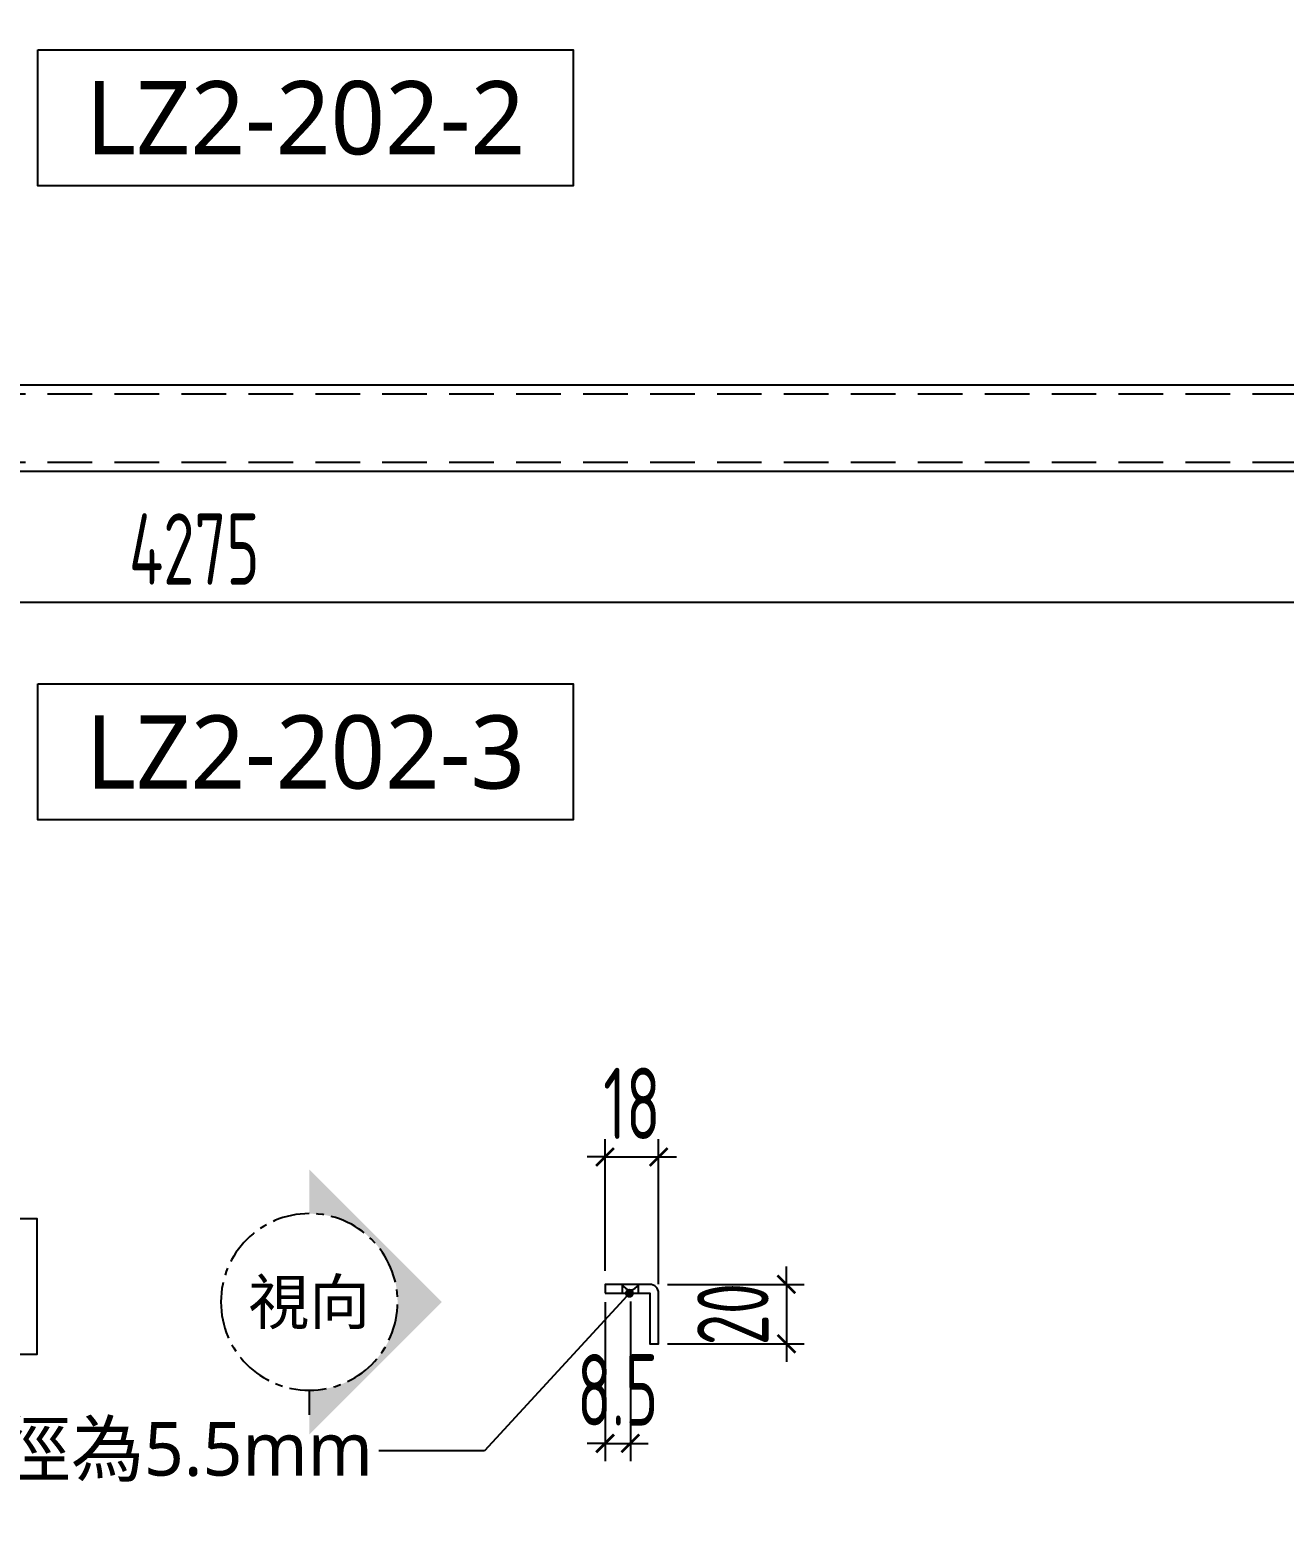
# Model space of a CAD drawing. Extents: x -3378 to 102197, y -3799 to 48702.
# Drawn here: x 12379 to 12801, y 5829 to 6329 of the extents above; entities that cross this region are included whole.
import ezdxf
from ezdxf import colors
from ezdxf.entities.mleader import LeaderData, LeaderLine
from ezdxf.enums import TextEntityAlignment as Align
from ezdxf.math import Vec2, Vec3

# ---------------------------------------------------------------- set-up
doc = ezdxf.new("R2010")
doc.units = 0
doc.set_wipeout_variables(frame=1)
doc.linetypes.add('CENTER', pattern=[2, 1.25, -0.25, 0.25, -0.25])
doc.linetypes.add('HIDDEN', pattern=[0.375, 0.25, -0.125])
for name, color, linetype in [('DIM', 173, 'Continuous'), ('GM_ANNO_LABL', 4, 'Continuous'), ('GM_ANNO_TEXT', 7, 'Continuous'), ('視覺模型鋁擠型暫替', 4, 'Continuous'), ('金屬面材 METAL PANEL', 2, 'Continuous'), ('隱藏線 HIDDEN', 8, 'HIDDEN')]:
    doc.layers.add(name, color=color, linetype=linetype)
doc.layers.add('GM_CNST', color=171, linetype='Continuous', lineweight=5, plot=False)
doc.styles.add('CHINESE', font='ros1.shx', dxfattribs={"width": 0.75, "bigfont": 'hztxt.shx'})
doc.styles.add('GM', font='')
doc.styles.get('GM').set_extended_font_data('Microsoft JhengHei')
doc.dimstyles.new('F-06', dxfattribs={"dimscale": 6, "dimtxt": 4, "dimasz": 1, "dimexe": 1, "dimexo": 1, "dimgap": 1, "dimtad": 1, "dimdec": 1, "dimzin": 12, "dimdsep": 46, "dimtxsty": 'CHINESE', "dimblk": 'ARCHTICK', "dimcen": 0, "dimclrd": 4, "dimclre": 4, "dimclrt": 1, "dimadec": 0, "dimazin": 3, "dimtfac": 1, "dimtdec": 1, "dimtix": 1, "dimtmove": 2, "dimatfit": 3, "dimfxl": 1, "dimtolj": 1, "dimtzin": 0, "dimarcsym": 0})

# ---------------------------------------------------------------- blocks, each defined once
blk = doc.blocks.new('_ArchTick')
at = {"color": 0, "linetype": 'ByBlock', "const_width": 0.15}
blk.add_lwpolyline([(-0.5, -0.5), (0.5, 0.5)], dxfattribs=at)
blk = doc.blocks.new('*D1106')
at = {"layer": 'Defpoints', "color": 0, "ltscale": 10, "transparency": 16777216}
for p in [(12587.59210011439, 5907.56767630442), (12587.59210011439, 5887.567676304417, 2.638170786780451e-05), (12633.56622777611, 5887.567676304417)]:
    blk.add_point(p, dxfattribs=at)
at = {"layer": 'DIM', "color": 4, "lineweight": -2, "ltscale": 10, "transparency": 16777216}
for p, q in [((12633.56622777611, 5907.56767630442), (12633.56622777611, 5913.56767630442)), ((12593.59210011439, 5907.56767630442), (12639.56622777611, 5907.56767630442)), ((12633.56622777611, 5907.56767630442), (12633.56622777611, 5887.567676304417)), ((12593.59210011439, 5887.567676304417), (12639.56622777611, 5887.567676304417)), ((12633.56622777611, 5887.567676304417), (12633.56622777611, 5881.567676304417))]:
    blk.add_line(p, q, dxfattribs=at)
at = {"layer": 'DIM', "color": 4, "lineweight": -2, "ltscale": 10, "transparency": 16777216, "xscale": 6, "yscale": 6, "zscale": 6}
for p, rotation in [((12633.56622777611, 5907.56767630442), 270), ((12633.56622777611, 5887.567676304417), 90)]:
    blk.add_blockref('_ArchTick', p, dxfattribs=dict(at, rotation=rotation))
at = {"layer": 'DIM', "color": 1, "ltscale": 10, "transparency": 16777216, "insert": (12615.56622777611, 5897.567676304414), "char_height": 24, "attachment_point": 5, "rotation": 90, "style": 'CHINESE'}
blk.add_mtext('\\A1;20', dxfattribs=at)
blk = doc.blocks.new('*D1107')
at = {"layer": 'Defpoints', "color": 0, "ltscale": 10, "transparency": 16777216}
for p in [(12590.59210011438, 5950.386648772209), (12572.59210011438, 5906.067676304415, 2.638170786780451e-05), (12590.59210011438, 5901.647191560752, 2.638170786780451e-05)]:
    blk.add_point(p, dxfattribs=at)
at = {"layer": 'DIM', "color": 4, "lineweight": -2, "ltscale": 10, "transparency": 16777216}
for p, q in [((12572.59210011438, 5912.067676304415), (12572.59210011438, 5956.386648772209)), ((12590.59210011438, 5907.647191560752), (12590.59210011438, 5956.386648772209)), ((12572.59210011438, 5950.386648772209), (12566.59210011438, 5950.386648772209)), ((12572.59210011438, 5950.386648772209), (12590.59210011438, 5950.386648772209)), ((12590.59210011438, 5950.386648772209), (12596.59210011438, 5950.386648772209))]:
    blk.add_line(p, q, dxfattribs=at)
at = {"layer": 'DIM', "color": 4, "lineweight": -2, "ltscale": 10, "transparency": 16777216, "xscale": 6, "yscale": 6, "zscale": 6}
blk.add_blockref('_ArchTick', (12572.59210011438, 5950.386648772209), dxfattribs=at)
at = {"layer": 'DIM', "color": 4, "lineweight": -2, "ltscale": 10, "transparency": 16777216, "xscale": 6, "yscale": 6, "zscale": 6, "rotation": 180}
blk.add_blockref('_ArchTick', (12590.59210011438, 5950.386648772209), dxfattribs=at)
at = {"layer": 'DIM', "color": 1, "ltscale": 10, "transparency": 16777216, "insert": (12581.59210011438, 5968.386648772209), "char_height": 24, "attachment_point": 5, "style": 'CHINESE'}
blk.add_mtext('\\A1;18', dxfattribs=at)
blk = doc.blocks.new('*U47')
blk.add_hatch(color=256).paths.add_polyline_path([(-4.455000178247246, 2.970000118836651), (-1.364242052659392e-12, -1.485000059407753), (-1.364242052659392e-12, 1.188033138532774e-07, -1), (-1.364242052659392e-12, 5.940000118868397), (-1.364242052659392e-12, 7.425000297089923)])
at = {"linetype": 'ByBlock', "ltscale": 3}
blk.add_lwpolyline([(0, 0), (-1.363237829287237e-12, -0.8234069894454672)], dxfattribs=at)
at = {"linetype": 'ByBlock'}
blk.add_circle((0, 2.970000000001846), 2.970000000001824, dxfattribs=at)
at = {"layer": 'GM_ANNO_TEXT', "style": 'GM'}
blk.add_attdef('圖號', text='', height=1.5, dxfattribs=at).set_placement((0, 2.970000000001846), align=Align.MIDDLE_CENTER)
blk = doc.blocks.new('*D1019')
at = {"layer": 'Defpoints', "color": 0, "ltscale": 10, "transparency": 16777216}
for p in [(12572.59210011438, 5907.567676304415, 2.638170786780451e-05), (12581.09210011438, 5907.801644257671, 2.638170930386678e-05), (12581.09210011438, 5854.099307179614)]:
    blk.add_point(p, dxfattribs=at)
at = {"layer": 'DIM', "color": 4, "lineweight": -2, "ltscale": 10, "transparency": 16777216}
for p, q in [((12572.59210011438, 5901.567676304415), (12572.59210011438, 5848.099307179614)), ((12581.09210011438, 5901.801644257671), (12581.09210011438, 5848.099307179614)), ((12572.59210011438, 5854.099307179614), (12566.59210011438, 5854.099307179614)), ((12572.59210011438, 5854.099307179614), (12581.09210011438, 5854.099307179614)), ((12581.09210011438, 5854.099307179614), (12587.09210011438, 5854.099307179614))]:
    blk.add_line(p, q, dxfattribs=at)
at = {"layer": 'DIM', "color": 4, "lineweight": -2, "ltscale": 10, "transparency": 16777216, "xscale": 6, "yscale": 6, "zscale": 6}
blk.add_blockref('_ArchTick', (12572.59210011438, 5854.099307179614), dxfattribs=at)
at = {"layer": 'DIM', "color": 4, "lineweight": -2, "ltscale": 10, "transparency": 16777216, "xscale": 6, "yscale": 6, "zscale": 6, "rotation": 180}
blk.add_blockref('_ArchTick', (12581.09210011438, 5854.099307179614), dxfattribs=at)
at = {"layer": 'DIM', "color": 1, "ltscale": 10, "transparency": 16777216, "insert": (12576.84210011438, 5872.099307179614), "char_height": 24, "attachment_point": 5, "style": 'CHINESE'}
blk.add_mtext('\\A1;8.5', dxfattribs=at)
blk = doc.blocks.new('_Dot')
at = {"color": 0, "linetype": 'ByBlock', "lineweight": -2}
blk.add_line((-0.5, 0), (-1, 0), dxfattribs=at)
at = {"color": 0, "linetype": 'ByBlock', "const_width": 0.5}
blk.add_lwpolyline([(-0.25, 0, 1), (0.25, 0, 1)], format="xyb", close=True, dxfattribs=at)
blk = doc.blocks.new('*D1190')
at = {"layer": 'Defpoints', "color": 0, "ltscale": 10, "transparency": 16777216}
for p in [(11568.7828965958, 6180.903361839193), (13300.22505458849, 6180.903361839193, -3.737175178560109e-06), (11568.7828965958, 6136.773398147789)]:
    blk.add_point(p, dxfattribs=at)
at = {"layer": 'DIM', "color": 4, "lineweight": -2, "ltscale": 10, "transparency": 16777216}
for p, q in [((11568.7828965958, 6174.903361839193), (11568.7828965958, 6130.773398147789)), ((13300.22505458849, 6174.903361839193), (13300.22505458849, 6130.773398147789)), ((13300.22505458849, 6136.773398147789), (11568.7828965958, 6136.773398147789))]:
    blk.add_line(p, q, dxfattribs=at)
at = {"layer": 'DIM', "color": 4, "lineweight": -2, "ltscale": 10, "transparency": 16777216, "xscale": 6, "yscale": 6, "zscale": 6, "rotation": 180}
blk.add_blockref('_ArchTick', (11568.7828965958, 6136.773398147789), dxfattribs=at)
at = {"layer": 'DIM', "color": 4, "lineweight": -2, "ltscale": 10, "transparency": 16777216, "xscale": 6, "yscale": 6, "zscale": 6}
blk.add_blockref('_ArchTick', (13300.22505458849, 6136.773398147789), dxfattribs=at)
at = {"layer": 'DIM', "color": 1, "ltscale": 10, "transparency": 16777216, "insert": (12434.50397559215, 6154.773398147789), "char_height": 24, "attachment_point": 5, "style": 'CHINESE'}
blk.add_mtext('\\A1;4275', dxfattribs=at)
blk = doc.blocks.new('*U896')
blk.add_wipeout([(-6.300712493606306, 1.5999999999998664), (6.300712493606286, 1.5999999999998913), (6.300712493606286, -1.599999999999909), (-6.300712493606306, -1.5999999999999286)])
blk.add_lwpolyline([(-6.300712493606306, 1.599999999999865), (6.300712493606284, 1.599999999999887), (6.300712493606284, -1.59999999999991), (-6.300712493606306, -1.599999999999931)], close=True)
at = {"layer": 'GM_ANNO_TEXT', "ltscale": 0.3, "style": 'GM', "flags": 8}
blk.add_attdef('01', text='', height=1.725, dxfattribs=at).set_placement((2.220446049250313e-16, -2.509104035652854e-14), align=Align.MIDDLE_CENTER)
blk = doc.blocks.new('TK')
at = {"lineweight": 0}
blk.add_3dface([(3.000000000000114, 4.999999999992838), (415, 4.999999999992838), (415, 293.999999999993), (3.000000000000114, 293.999999999993)], dxfattribs=at)
at = {"layer": 'GM_CNST', "linetype": 'Continuous', "lineweight": 0}
blk.add_3dface([(420, -7.16227077646181e-12), (1.13686837721616e-13, -7.16227077646181e-12), (1.13686837721616e-13, 296.999999999993), (420, 296.999999999993)], dxfattribs=at)
at = {"layer": 'GM_ANNO_TEXT', "style": 'GM'}
for tag, height, p in [('業主', 2.555267623773898, (283.4335366898506, 26.37083240968798)), ('圖名', 2.555267623773897, (283.4757817988666, 9.138447862955331))]:
    blk.add_attdef(tag, text='', height=height, dxfattribs=at).set_placement(p, align=Align.MIDDLE_LEFT)
for tag, height, p in [('繪圖者', 2.555267623773898, (109.2962297695686, 23.04775065600563)), ('比例尺', 2.555267623773897, (166.7122553317968, 23.04320999066124)), ('單位', 2.555267623773898, (138.4909817655589, 9.623054695839642)), ('設計者', 2.555267623773898, (109.2962297695686, 9.56077626247145)), ('日期', 2.555267623773897, (166.6151640072021, 9.446327627047253))]:
    blk.add_attdef(tag, text='', height=height, dxfattribs=at).set_placement(p, align=Align.CENTER)
for p in [(389.4536763459182, 19.368876838853), (389.4536763459182, 13.69050434240501), (359.7766075519248, 12.56057818498823), (389.4536763459182, 8.012131843454085)]:
    blk.add_attdef('加工編號', text='', height=2.555267623773897, dxfattribs=at).set_placement(p, align=Align.MIDDLE)
blk = doc.blocks.new('*U1277')
blk.add_wipeout([(-1.599643739945364, 1.5999999999998837), (1.599643739945364, 1.5999999999998837), (1.599643739945364, -1.599999999999913), (-1.599643739945364, -1.599999999999913)])
blk.add_lwpolyline([(-1.599643739945364, 1.599999999999884), (1.599643739945364, 1.599999999999884), (1.599643739945364, -1.599999999999913), (-1.599643739945364, -1.599999999999913)], close=True)
at = {"layer": 'GM_ANNO_TEXT', "ltscale": 0.3, "style": 'GM', "flags": 8}
blk.add_attdef('01', text='', height=1.725, dxfattribs=at).set_placement((2.220446049250313e-16, -2.509104035652854e-14), align=Align.MIDDLE_CENTER)

msp = doc.modelspace()

# ---------------------------------------------------------------- linework, layer by layer
at = {"layer": '視覺模型鋁擠型暫替', "color": 1, "linetype": 'Continuous'}
msp.add_arc((12581.09393447361, 5908.713376920316), 2.981292107240189, 202.5083770015628, 337.3081491770543, dxfattribs=at)
at = {"layer": '金屬面材 METAL PANEL'}
for p, q in [((13300.22505458849, 6209.902497404788, -3.737175178560109e-06), (11568.7828965958, 6209.902497404788)), ((13300.22505458849, 6180.903361839193, -3.737175178560109e-06), (11568.7828965958, 6180.903361839193))]:
    msp.add_line(p, q, dxfattribs=at)
msp.add_lwpolyline([(12572.59210011438, 5904.567676304415), (12587.59210011438, 5904.567676304415), (12587.59210011438, 5887.567676304415), (12590.59210011438, 5887.567676304415), (12590.59210011438, 5904.567676304415, 0.414213562373095), (12587.59210011438, 5907.567676304415), (12572.59210011438, 5907.567676304415)], format="xyb", close=True, dxfattribs=at)
msp.add_lwpolyline([(12578.33974655015, 5907.572083132126), (12578.33974655015, 5904.572083132126), (12583.8444536059, 5904.56326947682), (12583.8444536059, 5907.56326947682)], close=True, dxfattribs=at)
at = {"layer": '隱藏線 HIDDEN', "ltscale": 60}
for p, q in [((13300.22505458849, 6206.902497404788, -3.737175178560109e-06), (11568.7828965958, 6206.902497404788)), ((13300.22505458849, 6183.902861297314, -3.737175178560109e-06), (11568.7828965958, 6183.902861297314))]:
    msp.add_line(p, q, dxfattribs=at)

# ---------------------------------------------------------------- block references
at = {"layer": 'GM_ANNO_LABL', "ltscale": 0.3, "xscale": 14.28571431275816, "yscale": 14.28571431275816, "zscale": 14.28571431275816}
for p, values in [((12471.90380682508, 6299.81143489559), {'01': 'LZ2-202-2'}), ((12471.90380682508, 6086.566669901647), {'01': 'LZ2-202-3'})]:
    msp.add_blockref('*U896', p, dxfattribs=at).add_auto_attribs(values)
at = {"layer": 'GM_ANNO_LABL', "linetype": 'CENTER'}
ref = msp.add_blockref('*U47', (12473.15964008818, 5871.944811621944, -2.63817064284125e-05), dxfattribs=dict(at, xscale=-10, yscale=10, zscale=10))
ref.add_attrib('圖號', '視向', dxfattribs={"layer": 'GM_ANNO_TEXT', "height": 15, "style": 'GM'}).set_placement((12473.15964008818, 5901.644811621963, -2.63817064284125e-05), align=Align.MIDDLE_CENTER)

# ---------------------------------------------------------------- dimensions: what is measured, and where the dimension line sits
at = {"layer": 'DIM', "ltscale": 10}
dim = msp.add_linear_dim(base=(11568.7828965958, 6136.773398147789), p1=(13300.22505458849, 6180.903361839193, -3.737175178560109e-06), p2=(11568.7828965958, 6180.903361839193), text='4275', dimstyle='F-06', dxfattribs=at)
dim.commit()
dim.dimension.update_dxf_attribs({"geometry": '*D1190', "text_midpoint": (12434.50397559215, 6154.773398147789)})
for base, p1, p2, picture, middle in [((12590.59210011438, 5950.386648772209, -2.638170643174316e-05), (12572.59210011438, 5906.067676304415), (12590.59210011438, 5901.647191560752), '*D1107', (12581.59210011438, 5968.386648772209, -2.638170643174316e-05)), ((12581.09210011438, 5854.099307179614, -2.638170643174316e-05), (12572.59210011438, 5907.567676304415), (12581.09210011438, 5907.801644257671), '*D1019', (12576.84210011438, 5872.099307179614, -2.638170643174316e-05))]:
    dim = msp.add_linear_dim(base=base, p1=p1, p2=p2, dimstyle='F-06', dxfattribs=at)
    dim.commit()
    dim.dimension.update_dxf_attribs({"geometry": picture, "text_midpoint": middle})
dim = msp.add_linear_dim(base=(12633.56622777611, 5887.567676304417, -2.638170643174316e-05), p1=(12587.59210011438, 5907.567676304418, -2.638170643174316e-05), p2=(12587.59210011438, 5887.567676304415), angle=90, dimstyle='F-06', dxfattribs=at)
dim.commit()
dim.dimension.update_dxf_attribs({"geometry": '*D1106', "text_midpoint": (12615.56622777611, 5897.567676304414, -2.638170643174316e-05)})

# ---------------------------------------------------------------- leaders
at = {"layer": 'GM_ANNO_LABL'}
ml = msp.add_multileader_mtext('Standard', dxfattribs=at)
ml.set_content('{\\fMicrosoft JhengHei|b0|i0|c136|p34;孔直徑為}5.5{\\fMicrosoft JhengHei|b0|i0|c136|p34;mm}', color=256, style='GM')
ml.set_leader_properties()
ml.set_arrow_properties(name='DOT')
ml.build(insert=Vec2(0, 0))
ml.multileader.update_dxf_attribs({"arrow_head_size": 3})
ctx = ml.context
ctx.base_point, ctx.char_height, ctx.arrow_head_size, ctx.plane_origin = Vec3(12323.57838810813, 5851.595445224028), 18, 3, Vec3(12509.59393806345, 5835.786776154322)
ctx.text_align_type = 2
notes = []
notes.append((ctx, [(0, (1, 1, 0), (12532.11527483322, 5851.595445224028), (-1, 0), 35.57626697041223, [(0, [(12580.79200405322, 5904.567195816859)], 0, [])])]))
ctx.mtext.insert, ctx.mtext.alignment, ctx.mtext.flow_direction = Vec3(12494.53900786281, 5861.251997838619), 3, 5
for ctx, leaders in notes:
    for number, flags, end, landing, length, lines in leaders:
        leader = LeaderData()
        leader.index, (leader.has_last_leader_line, leader.has_dogleg_vector, leader.attachment_direction) = number, flags
        leader.last_leader_point, leader.dogleg_vector, leader.dogleg_length = Vec3(end), Vec3(landing), length
        for number, points, colour, breaks in lines:
            line = LeaderLine()
            line.index, line.vertices, line.color, line.breaks = number, Vec3.list(points), colors.encode_raw_color(colour), breaks
            leader.lines.append(line)
        ctx.leaders.append(leader)

# ---------------------------------------------------------------- next in the draw order: block references
at = {"xscale": 6, "yscale": 6, "zscale": 6}
msp.add_blockref('TK', (11398.79292812373, 5427.216796987704), dxfattribs=at)

# ---------------------------------------------------------------- next in the draw order: block references
at = {"layer": 'GM_ANNO_LABL', "ltscale": 0.3, "xscale": 14.28571431275816, "yscale": 14.28571431275816, "zscale": 14.28571431275816}
msp.add_blockref('*U1277', (12358.72764296977, 5906.800934258133, -0.010314669500012), dxfattribs=at).add_auto_attribs({'01': '上'})

doc.saveas('drawing.dxf')
